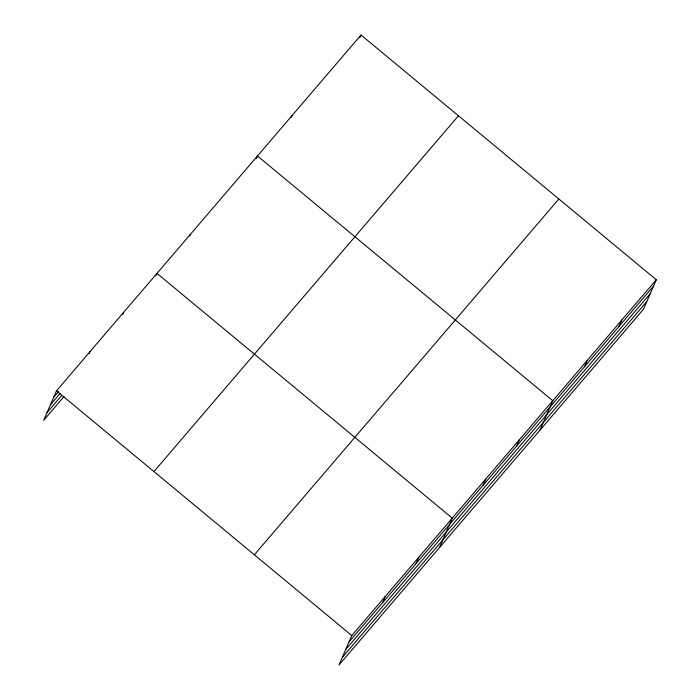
<?xml version="1.0" encoding="UTF-8"?>
<svg xmlns="http://www.w3.org/2000/svg" width="700" height="700" viewBox="0 0 700 700"><rect width="100%" height="100%" fill="white"/><g stroke="black" fill="none" stroke-linecap="round" stroke-linejoin="round"><path stroke-width="1.05" d="M656.303 279.746L351.785 635.556L338.984 665L643.501 309.19L656.303 279.746L361.016 35L56.499 390.81L43.697 420.254L63.928 396.611M89.206 353.474L89.994 351.671M122.701 314.335L123.489 312.533M156.205 275.196L156.984 273.394L452.279 518.14L439.477 547.584M189.7 236.057L190.487 234.255M256.305 158.681L257.477 155.977L552.773 400.724L539.971 430.168M291.209 117.451L291.988 115.649M359.835 37.704L361.016 35M382.541 602.735L385.289 596.418M416.036 563.587L418.784 557.279M483.035 485.31L485.774 479.001M516.53 446.171L519.278 439.863M584.535 366.713L587.282 360.395M619.045 326.384L621.793 320.066M53.751 397.127L58.634 391.414M50.435 404.757L60.2 393.339M47.014 412.624L61.67 395.5M153.939 471.581L458.465 115.763M254.345 554.794L558.863 198.975M349.046 641.874L653.564 286.055M345.721 649.504L650.239 293.694M342.309 657.37L646.826 301.551M56.499 390.81L351.785 635.556"/></g></svg>
